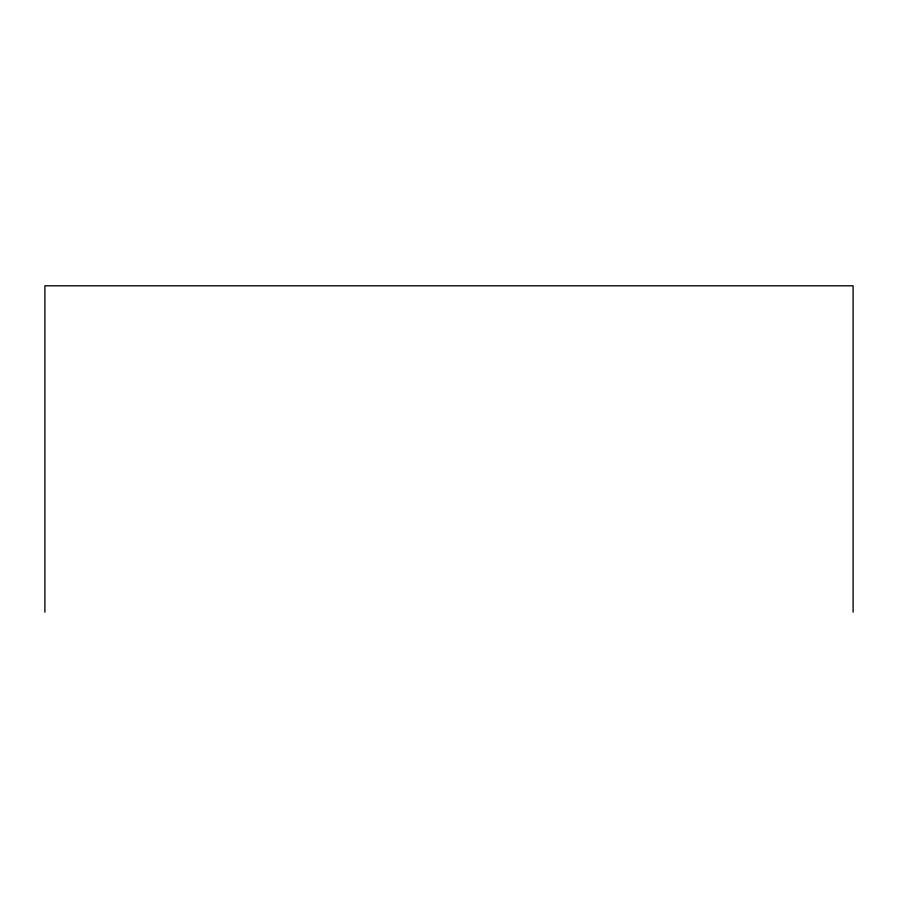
<?xml version="1.0" encoding="UTF-8"?>
<svg xmlns="http://www.w3.org/2000/svg" width="898" height="898" viewBox="0 0 898 898"><rect width="100%" height="100%" fill="white"/><g stroke="black" fill="none" stroke-linecap="round" stroke-linejoin="round"><path stroke-width="1.35" d="M853.1 612.2L853.1 285.8L44.9 285.8L44.9 612.2"/></g></svg>
